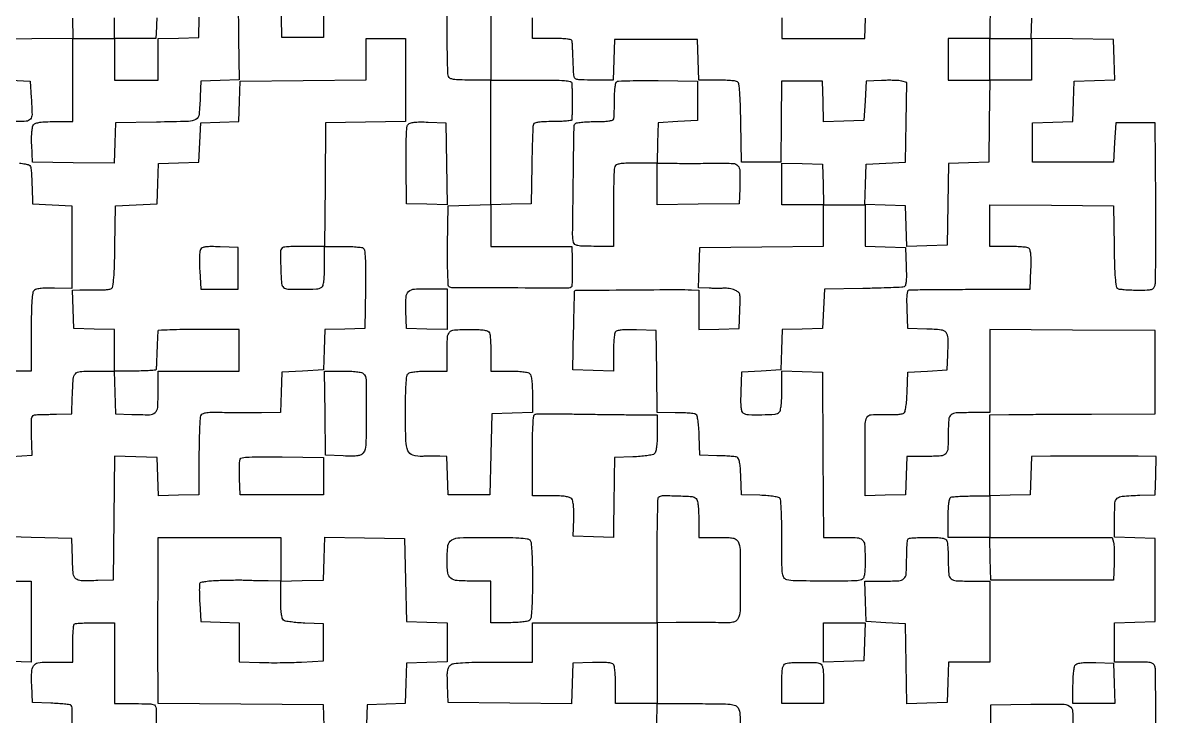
# Model space of a CAD drawing. Extents: x 156 to 936, y 100 to 969.
# Drawn here: x 418 to 936, y 355 to 672 of the extents above; entities that cross this region are included whole.
import ezdxf

# ---------------------------------------------------------------- set-up
doc = ezdxf.new("R2010")
doc.units = 0

msp = doc.modelspace()

# ---------------------------------------------------------------- linework, layer by layer
for points in [[(555.777529, 710.5), (555.5, 665.5), (546, 665.5), (536.5, 665.5), (536.228185, 684.181892)], [(440.787232, 674.272202), (441.074464, 665.044404), (422.287232, 664.772202), (403.5, 664.5)], [(765, 674.477935), (765, 665), (783.962474, 665), (802.924948, 665), (803.212474, 674.25)], [(412.5, 417), (422, 417), (422, 398.462474), (422, 379.924948), (412.75, 380.212474)]]:
    msp.add_lwpolyline(points)
for points in [[(632, 684), (632, 665), (632, 646), (622.606989, 646, -0.006203), (617.632466, 646.061721, -0.033028), (614.926179, 646.308255, -0.067576), (613.364137, 646.777496, -0.196891), (612.606989, 647.581787, -0.085344), (612.362026, 648.814701, -0.001141), (612.178303, 656.60615, -0.003219), (612.043914, 665.650853, -0.002105), (612, 676.081787)], [(516.5, 683.5), (516.771921, 664.789253), (517.043842, 646.078505), (508.271921, 645.789253), (499.5, 645.5), (499.245668, 638.5, -0.016845), (498.677883, 630.402584, -0.238617), (497.151766, 628.032937, -0.12594), (493.870249, 627.09075, -0.00363), (479.236474, 626.772016), (460.5, 626.5), (460.212184, 617.228074), (459.924368, 607.956148), (441.212184, 608.228074), (422.5, 608.5), (422.206229, 616.344796, -0.01153), (422.157498, 619.735348, -0.021342), (422.298867, 622.485252, -0.023545), (422.594776, 624.568167, -0.126804), (423.078674, 625.594796, -0.145524), (424.060853, 626.251072, -0.03848), (425.921657, 626.673265, -0.027148), (428.657348, 626.9254, -0.009406), (432.622445, 627), (441, 627), (441, 646), (441, 665), (450.5, 665), (460, 665), (460, 674.462474)], [(860.227935, 683.75), (859.955869, 665), (850.477935, 665), (841, 665), (841, 655.5), (841, 646), (850.522065, 646), (860.044131, 646), (859.772065, 627.25), (859.5, 608.5), (850.271928, 608.212764), (841.043857, 607.925529), (840.771928, 589.212764), (840.5, 570.5), (831.288016, 570.212977), (822.076031, 569.925954), (821.788016, 579.212977), (821.5, 588.5), (812.212977, 588.788016), (802.925954, 589.076031), (803.212977, 598.288016), (803.5, 607.5), (812.5, 608), (821.5, 608.5), (821.772463, 626.72531), (822.044926, 644.95062), (819.751546, 645.526222, 0.045082), (818.443277, 645.731718, 0.009021), (816.081741, 645.844348, 0.009469), (813.319193, 645.873847, 0.008708), (810.479083, 645.800912), (803.5, 645.5), (803, 636.5), (802.5, 627.5), (793.288016, 627.212977), (784.076031, 626.925954), (783.788016, 636.212977), (783.5, 645.5), (774.184878, 645.5), (764.869757, 645.5), (764.684878, 627), (764.5, 608.5), (755.5, 608.5), (746.5, 608.5), (746.226088, 626.455762, 0.003691), (746.034694, 634.909881, 0.01247), (745.731244, 640.426015, 0.01141), (745.339909, 644.222567, 0.223435), (744.726088, 645.190449, 0.112001), (743.864729, 645.497951, 0.008968), (741.447749, 645.745063, 0.011768), (738.522456, 645.922011, 0.008754), (735.287526, 645.984687), (727.075052, 646), (726.787526, 655.25), (726.5, 664.5), (707.5, 664.5), (688.5, 664.5), (688.212474, 655.25), (687.924948, 646), (678.962474, 646, -0.004199), (673.295619, 646.047588, -0.05663), (671.242581, 646.315858, -0.190095), (670.296704, 646.989387, -0.132521), (669.888995, 648.25, -0.001332), (669.831102, 649.49057, -0.0003), (669.739494, 651.601562, -0.000311), (669.636748, 654.03789, -0.000301), (669.535935, 656.5, 0.001475), (669.432498, 658.889033, 0.001846), (669.32182, 661.104687, 0.001484), (669.216562, 662.963373, 0.01437), (669.14694, 663.75, 0.298995), (668.649055, 664.343415, 0.038977), (666.954561, 664.711196, 0.026479), (664.241706, 664.936529, 0.007481), (660, 665), (651, 665), (651, 674.5)], [(479.370898, 674.404521, 0.001572), (479.199748, 670.25), (479, 665), (469.5, 665), (460, 665), (460, 655.5), (460, 646), (470, 646), (480, 646), (480, 655.462474), (480, 664.924948), (489.25, 665.212474), (498.5, 665.5), (498.788034, 674.788378)], [(935.843216, 341.744487, 0.001486), (935.811656, 360.004687, 0.000367), (935.724867, 375.978117, 0.058002), (935.507543, 377.75, 0.122598), (934.851723, 379.003904, 0.154459), (933.732885, 379.672178, 0.053321), (931.54844, 379.94753, 0.004712), (925.980948, 380), (917, 380), (917, 388.962474), (917, 397.924948), (926.25, 398.212474), (935.5, 398.5), (935.5, 417.5), (935.5, 436.5), (926.25, 436.787526), (917, 437.075052), (917, 446.018474, -0.014194), (917.190094, 452.713321, -0.199365), (918.215838, 454.834916, -0.165063), (920.527107, 455.811311, -0.009054), (928.5, 456.245668), (935.5, 456.5), (935.788933, 465.25), (936.077866, 474), (927.788933, 474.065134, 0.000906), (916.804713, 474.131539, 0.000875), (905.692532, 474.159122, 0.000916), (895.575475, 474.147996, 0.001976), (887.788933, 474.094396), (879.077866, 474), (878.788933, 465.25), (878.5, 456.5), (869.25, 456.212474), (860, 455.924948), (860, 474.462474), (860, 493), (868.75, 493.118471, -0.001476), (873.818862, 493.172134, -0.000253), (883.448437, 493.240778, -0.000276), (894.755624, 493.309425, -0.000246), (906.5, 493.368471), (935.5, 493.5), (935.5, 512.5), (935.5, 531.5), (897.75, 531.762025), (860, 532.02405), (860, 513.012025), (860, 494), (852.081787, 494, 0.01072), (844.679234, 493.841272, 0.161531), (842.30349, 492.938415, 0.20568), (841.224011, 490.873122, 0.018983), (841, 484.974799, -0.011616), (840.828179, 477.579887, -0.175745), (839.856847, 475.246107, -0.194734), (837.654189, 474.198876, -0.014789), (830.931944, 474), (822.077866, 474), (821.788933, 465.25), (821.5, 456.5), (812.25, 456.212474), (803, 455.924948), (803, 474.462474, -0.002646), (803.077005, 489.016033, -0.126371), (803.830455, 491.825787, -0.261699), (805.846096, 493.04908, -0.014432), (813.5, 493.085036, 0.012914), (815.885893, 493.089005, 0.016231), (818.092321, 493.221437, 0.014431), (819.912184, 493.443218, 0.111024), (820.707902, 493.753012, 0.189003), (821.243356, 494.527705, 0.019751), (821.672023, 496.736543, 0.02002), (822.008228, 499.721666, 0.00989), (822.207902, 503.532999), (822.5, 512.5), (831.5, 513), (840.5, 513.5), (840.800912, 520.479083, 0.012477), (840.937542, 528.011209, 0.170867), (840.02491, 530.54849, 0.198326), (837.777845, 531.762911, 0.017722), (831.240685, 532.211203), (822.5, 532.5), (822.211067, 541.25, -0.006923), (822.128657, 545.549978, -0.02942), (822.266156, 548.117277, -0.052054), (822.598621, 549.629968, -0.298845), (823.211067, 550.114827, -0.019845), (824.205142, 550.163743, -0.000162), (832.052626, 550.23563, -0.000583), (841.058082, 550.304719, -0.000375), (851.5, 550.364827), (878.5, 550.5), (878.791346, 559.41543, 0.007874), (878.863419, 563.674656, 0.025891), (878.721257, 566.481964, 0.03736), (878.391596, 568.324421, 0.190691), (877.791346, 569.150117, 0.110447), (876.89348, 569.473134, 0.009524), (874.455895, 569.733216, 0.01219), (871.503986, 569.919039, 0.009158), (868.25, 569.984687), (860, 570), (860, 579.515573), (860, 589.031147), (888.25, 588.765573), (916.5, 588.5), (916.773353, 570.044584, 0.003561), (916.964479, 561.331725, 0.012194), (917.267063, 555.675066, 0.01105), (917.657029, 551.785498, 0.224357), (918.273353, 550.809897, 0.110109), (919.123773, 550.502715, 0.009705), (921.410638, 550.255038, 0.012332), (924.180501, 550.078052, 0.009292), (927.230948, 550.015313, 0.00603), (931.935001, 550.062724, 0.060451), (933.877035, 550.342129, 0.158592), (934.896556, 551.007481, 0.11024), (935.50973, 552.25, 0.05721), (935.724487, 553.965497, 0.000802), (935.814745, 564.414062, 0.002229), (935.845976, 576.540395, 0.001465), (935.778782, 590.5), (935.5, 626.5), (926.5, 626.5), (917.5, 626.5), (917, 617.5), (916.5, 608.5), (898, 608.5), (879.5, 608.5), (879.5, 617.5), (879.5, 626.5), (888.712964, 626.787036), (897.925929, 627.074071), (898.212964, 636.287036), (898.5, 645.5), (907.787023, 645.788016), (917.074046, 646.076031), (916.787023, 655.288016), (916.5, 664.5), (897.712768, 664.772202), (878.925536, 665.044404), (879.212768, 674.272202)], [(412.942162, 474), (422.384324, 474.5), (422.162595, 483.75, -0.003705), (422.063811, 489.715879, -0.056729), (422.277789, 491.762177, -0.204736), (422.937242, 492.683136, -0.130473), (424.220433, 493.060483, 0.000086), (425.518234, 493.09514, 0.000016), (427.886627, 493.15887, 0.000017), (430.652882, 493.233491, 0.000016), (433.5, 493.310483), (440.5, 493.5), (440.75303, 501, -0.008402), (441.176069, 509.365335, -0.161469), (442.147153, 511.744619, -0.203902), (444.278201, 512.802642, -0.014636), (451.019052, 513), (460, 513), (460, 522.462474), (460, 531.924948), (450.75, 532.212474), (441.5, 532.5), (441.211067, 541.25), (440.922134, 550), (444.211067, 550.124079, -0.007295), (445.82035, 550.161291, -0.003), (448.002626, 550.166813, -0.002967), (450.34488, 550.144786, -0.003805), (452.5, 550.09532, 0.015747), (454.50422, 550.097193, 0.018713), (456.391578, 550.229236, 0.017791), (457.95795, 550.454524, 0.103547), (458.726647, 550.765826, 0.217848), (459.341546, 551.76727, 0.011005), (459.73235, 555.675737, 0.012127), (460.035478, 561.347289, 0.003583), (460.226647, 570.044584), (460.5, 588.5), (470, 589), (479.5, 589.5), (479.787036, 598.712964), (480.074071, 607.925929), (489.287036, 608.212964), (498.5, 608.5), (499, 617.5), (499.5, 626.5), (508.212982, 626.788393), (516.925964, 627.076786), (517.212982, 636.288393), (517.5, 645.5), (546.25, 645.765335), (575, 646.030671), (575, 655.515335), (575, 665), (584, 665), (593, 665), (593, 646.022559), (593, 627.045117), (574.75, 626.772559), (556.5, 626.5), (556.234427, 598.25), (555.968853, 570), (564.234427, 569.984687, -0.008654), (567.489226, 569.92232, -0.011661), (570.430184, 569.746279, -0.008829), (572.860545, 569.500549, -0.112372), (573.71939, 569.194588, -0.228634), (574.32745, 568.214337, -0.013089), (574.617147, 564.578147, -0.012963), (574.76602, 559.146711, -0.003424), (574.71939, 550.459901), (574.5, 532.5), (565.287036, 532.212964), (556.074071, 531.925929), (555.787036, 522.712964), (555.5, 513.5), (546, 513), (536.5, 512.5), (536.212474, 503.25), (535.924948, 494), (527.212474, 493.906082, -0.002453), (523.209469, 493.882569, -0.001374), (518.34205, 493.89123, -0.001371), (513.423578, 493.926982, -0.002233), (509.249823, 493.987407, 0.005853), (504.192557, 494.024009, 0.035876), (501.59313, 493.825578, 0.080498), (500.128629, 493.358783, 0.185893), (499.367358, 492.514936, 0.079251), (499.111, 491.301687, 0.002567), (498.886279, 486.303553, 0.004877), (498.708475, 480.387137, 0.003363), (498.617535, 473.683611), (498.5, 456.5), (489.289473, 456.212997), (480.078945, 455.925993), (479.789473, 464.712997), (479.5, 473.5), (469.765635, 473.786023), (460.031269, 474.072047), (459.765635, 445.786125), (459.5, 417.500204), (452.5, 417.255903, -0.011566), (444.82182, 417.165649, -0.175647), (442.369198, 418.086371, -0.195734), (441.210321, 420.326875, -0.014919), (440.787398, 427.259666), (440.5, 436.5), (422, 437), (403.5, 437.5)], [(412.5, 646), (421.5, 645.5), (422, 637.871466, -0.009061), (422.359538, 630.280546, -0.182915), (421.618382, 628.13511, -0.209712), (419.677753, 627.166579, -0.01237), (412.945728, 627, 0.017104)], [(416.621037, 607.999715, -0.030215), (419.294439, 607.664179, -0.050007), (420.944595, 607.180369, -0.207728), (421.655084, 606.456453, -0.066136), (421.882689, 605.502987, -0.006506), (422.093501, 603.146869, -0.008131), (422.263243, 600.319481, -0.006359), (422.358499, 597.246066), (422.5, 589.5), (431.5, 589), (440.5, 588.5), (440.5, 569.589004), (440.5, 550.678008), (432.683479, 550.906242, 0.011748), (429.308509, 550.925464, 0.021445), (426.559712, 550.75845, 0.023687), (424.472645, 550.441027, 0.12424), (423.433479, 549.944793, 0.179163), (422.682121, 548.643128, 0.02348), (422.286682, 545.417694, 0.015639), (422.058214, 540.200532, 0.003122), (422, 530.877555), (422, 513), (413, 513, 0.0026)], [(555.786212, 350.75), (555.5, 360.5), (517.75, 360.762025), (480, 361.02405), (479.944444, 369.512025, -0.000626), (479.923103, 373.544226, -0.000297), (479.905208, 378.737907, -0.000295), (479.892928, 384.168725, -0.000418), (479.888889, 389, -0.000343), (479.892655, 394.490132, -0.000128), (479.905208, 402.203125, -0.000127), (479.923172, 410.610939, -0.000153), (479.944444, 418.5), (480, 437), (508, 437), (536, 437), (536, 426.963788), (536, 416.927576), (545.75, 417.213788), (555.5, 417.5), (555.786482, 427.272418), (556.072965, 437.044835), (574.286482, 436.772418), (592.5, 436.5), (593, 417.5), (593.5, 398.5), (602.75, 398.212474), (612, 397.924948), (612, 389), (612, 380.075052), (602.75, 379.787526), (593.5, 379.5), (593.212982, 370.288393), (592.925964, 361.076786), (584.212982, 360.788393), (575.5, 360.5), (575.207902, 351.532999, -0.009786)], [(440.944984, 338.170543, 0.000315), (440.66333, 359.116618, 0.195257), (440.20973, 360.19027, 0.163565), (439.610981, 360.487769, 0.006786), (437.205333, 360.785917, 0.01115), (434.301404, 361.04048, 0.007624), (430.994391, 361.205609), (422.5, 361.5), (422.206229, 369.344796, -0.01852), (422.2038, 375.509909, -0.13253), (423.076989, 378.331024, -0.207586), (425.051625, 379.67542, -0.055549), (428.926213, 379.975926, 0.003844), (430.950765, 379.923495, 0.002605), (433.258012, 379.893516, 0.002624), (435.487288, 379.887865, 0.005244), (437.25, 379.911139), (441, 380), (441, 388.333333, -0.007459), (441.048357, 391.574835, -0.011027), (441.195833, 394.414583, -0.006456), (441.401196, 396.773194, -0.173108), (441.666667, 397.333333, -0.174709), (442.23216, 397.599192, -0.005871), (444.732292, 397.804167, -0.010477), (447.733476, 397.951666, -0.007039), (451.166667, 398), (460, 398), (460, 379.5), (460, 361), (469.5, 361, -0.003801), (475.552127, 360.953993, -0.053961), (477.696437, 360.68886, -0.190411), (478.66868, 360.01345, -0.139582), (479.073332, 358.75, -0.005645), (479.108207, 357.112281, -0.000138), (479.181565, 349.57034, -0.0003)], [(707.786212, 351.25), (708.072424, 361), (726.001028, 361, -0.002155), (736.960232, 360.952766, -0.023261), (741.384548, 360.708594, -0.064996), (743.720129, 360.158147, -0.181488), (744.964816, 359.065741, -0.107088), (745.817478, 356.078409, -0.018612), (745.979465, 350.178425, -0.015314)], [(860.5, 332), (860.5, 360.5), (878.731386, 360.748256, -0.004369), (893.0467, 360.818093, -0.138067), (896.398432, 359.860606, -0.252131), (897.839052, 357.368689, -0.017518), (897.798618, 348.988223)]]:
    msp.add_lwpolyline(points, format="xyb")
for points in [[(879, 655.5), (879, 646), (869.5, 646), (860, 646), (860, 655.5), (860, 665), (869.5, 665), (879, 665)], [(802.788933, 389.25), (802.5, 380.5), (793.25, 380.212474), (784, 379.924948), (784, 388.962474), (784, 398), (793.538933, 398), (803.077866, 398)]]:
    msp.add_lwpolyline(points, close=True)
for points in [[(669.052632, 644.5, -0.006524), (669.073282, 643.562587, -0.000696), (669.089803, 641.384375, -0.000858), (669.101413, 638.79023, -0.00069), (669.105263, 636, -0.000696), (669.101429, 633.245809, -0.000949), (669.089803, 630.7625, -0.000621), (669.07349, 628.676537, -0.010881), (669.052632, 628, -0.34882), (668.685293, 627.584395, -0.014938), (666.618777, 627.280846, -0.019076), (663.887129, 627.067826, -0.009919), (660.468615, 627, 0.00854), (656.490827, 626.932053, 0.026787), (653.829037, 626.697957, 0.037284), (652.093105, 626.317387, 0.232572), (651.444716, 625.716527, 0.080575), (651.240839, 624.738951, 0.001624), (651.03046, 619.679282, 0.003801), (650.848429, 613.752865, 0.00254), (650.7261, 606.966527), (650.5, 589.5), (641.25, 589.212474), (632, 588.924948), (632, 579.462474), (632, 570), (650.5, 570), (669, 570), (669.113289, 564.25, -0.002653), (669.198343, 558.340954, -0.009868), (669.158708, 554.619006, -0.008985), (669.035846, 552.080045, -0.181731), (668.722409, 551.389076, -0.199393), (667.572017, 550.913814, -0.000228), (640.98035, 550.975125, -0.000308), (614.603407, 551.064205, -0.138267), (612.930197, 551.543141, -0.247077), (612.549539, 552.18871, -0.003047), (612.339707, 557.15498, -0.007921), (612.218835, 563.11112, -0.004522), (612.251896, 570.307845), (612.5, 588.5), (622.25, 588.786212), (632, 589.072424), (632, 617.536212), (632, 646), (650.5, 646, -0.002413), (660.767966, 645.950446, -0.017758), (665.667403, 645.729018, -0.034273), (668.367596, 645.323148, -0.341969)], [(726.5, 636.5), (726.5, 627.5), (717.5, 627), (708.5, 626.5), (708.212474, 617.25), (707.924948, 608), (717.212474, 607.936029, 0.001575), (721.435535, 607.920244, 0.00093), (726.47911, 607.926657, 0.00093), (731.515926, 607.951792, 0.001594), (735.716409, 607.993956, -0.014765), (742.656873, 607.880806, -0.205117), (744.863788, 606.813518, -0.177692), (745.781131, 604.405727, -0.0106), (745.710761, 596.5), (745.5, 589.5), (726.75, 589.227935), (708, 588.955869), (708, 598.477935), (708, 608), (698.606989, 608, 0.006203), (693.632466, 607.938279, 0.033028), (690.926179, 607.691745, 0.067576), (689.364137, 607.222504, 0.196891), (688.606989, 606.418213, 0.081401), (688.364228, 605.244542, 0.002396), (688.178303, 600.184475, 0.00474), (688.044049, 594.207024, 0.003244), (688, 587.418213), (688, 570), (679.116631, 570, -0.005841), (674.151579, 570.058003, -0.040616), (671.737245, 570.311347, -0.100732), (670.443957, 570.837714, -0.187814), (669.803375, 571.75, -0.062829), (669.378074, 575.419449, -0.000758), (669.65737, 599.452117, -0.000379), (670.002198, 624.265475, -0.135551), (670.516499, 626.026695, -0.219315), (671.097673, 626.411987, -0.011285), (673.389444, 626.714092, -0.016223), (676.214994, 626.929403, -0.010903), (679.452028, 627, 0.00876), (683.293971, 627.067319, 0.026958), (685.882991, 627.298206, 0.036897), (687.569351, 627.669308, 0.255939), (688.143011, 628.25, 0.055138), (688.283784, 629.079927, 0.004271), (688.395135, 631.335938, 0.005799), (688.473948, 634.036289, 0.004395), (688.5, 637, -0.012419), (688.572729, 639.927585, -0.017749), (688.79375, 642.516369, -0.013776), (689.106078, 644.608191, -0.190588), (689.5, 645.247214, -0.152654), (690.337198, 645.542182, -0.002367), (695.49375, 645.702315, -0.006064), (701.528977, 645.787917, -0.003947), (708.5, 645.747214), (726.5, 645.5)], [(611.772204, 607.71218), (612.044409, 588.924361), (602.772204, 589.21218), (593.5, 589.5), (593.285999, 606.940913, -0.004189), (593.255592, 614.754885, -0.010898), (593.403397, 620.377546, -0.00926), (593.67678, 624.476615, -0.153082), (594.189944, 625.728868, -0.150561), (595.137574, 626.348636, -0.041493), (596.9041, 626.701912, -0.028262), (599.52816, 626.8541, -0.009244), (603.403945, 626.787955), (611.5, 626.5)], [(783.787526, 598.25), (784.075052, 589), (793.537526, 589), (803, 589), (803, 579.537526), (803, 570.075052), (812.25, 569.787526), (821.5, 569.5), (821.789171, 560.733647, -0.00752), (821.865145, 556.497789, -0.027652), (821.724833, 553.822361, -0.042855), (821.395512, 552.140349, -0.237499), (820.789171, 551.483402, -0.07859), (819.808617, 551.282365, -0.001584), (814.738069, 551.068288, -0.003709), (808.799571, 550.880524, -0.002479), (802, 550.749755), (784.5, 550.5), (784, 541.5), (783.5, 532.5), (774.287036, 532.212964), (765.074071, 531.925929), (764.787036, 522.712964), (764.5, 513.5), (755.5, 513), (746.5, 512.5), (746.208654, 503.58457, 0.007874), (746.136581, 499.325344, 0.025891), (746.278743, 496.518036, 0.03736), (746.608404, 494.675579, 0.190691), (747.208654, 493.849883, 0.132959), (749.695491, 493.077946, 0.014429), (755.756126, 493.030935, 0.012557), (761.857757, 493.313098, 0.18044), (763.8, 494.2, 0.147163), (764.31737, 495.162609, 0.020491), (764.682108, 497.423259, 0.019645), (764.923314, 500.443228, 0.010104), (765, 504.237526), (765, 513.075052), (774.25, 512.787526), (783.5, 512.5), (783.762025, 474.75), (784.02405, 437), (791.930238, 437, -0.011363), (799.395765, 436.830316, -0.17403), (801.743636, 435.865048, -0.196397), (802.798403, 433.671836, -0.015105), (803, 427, -0.006853), (802.936736, 422.384548, -0.03487), (802.68772, 419.828701, -0.070374), (802.215888, 418.342194, -0.191418), (801.418213, 417.606989, -0.090024), (798.59788, 417.073806, -0.001991), (784.670627, 417.027849, -0.00264), (771.043416, 417.109092, -0.062731), (767.25, 417.630286, -0.188536), (765.949216, 418.587769, -0.110441), (765.288755, 420.433841, -0.028938), (765.035272, 424.28491, -0.00175), (764.984687, 435.866631, 0.00405), (764.923303, 442.711466, 0.006102), (764.748704, 448.67447, 0.0027), (764.511012, 453.741412, 0.129186), (764.202843, 454.706033, 0.192561), (763.466763, 455.236162, 0.02067), (761.36687, 455.666992, 0.020911), (758.539342, 456.005667, 0.010674), (754.968156, 456.206033), (746.5, 456.5), (746.208795, 464.797197, 0.008978), (746.000079, 468.728665, 0.029432), (745.66335, 471.307436, 0.044142), (745.194665, 472.956468, 0.212946), (744.522087, 473.629898, 0.066643), (743.602391, 473.84846, 0.006014), (741.241358, 474.057242, 0.007727), (738.407497, 474.229517, 0.005963), (735.313292, 474.332702), (727.5, 474.5), (727.207902, 483.467001, 0.009786), (727.008289, 487.292364, 0.020298), (726.673305, 490.262875, 0.020215), (726.24575, 492.447011, 0.195149), (725.707902, 493.201688, 0.112538), (724.856245, 493.504888, 0.008774), (722.437865, 493.748365, 0.011619), (719.511619, 493.922841, 0.008614), (716.272065, 493.984687), (708.044131, 494), (707.772065, 512.75), (707.5, 531.5), (698.58457, 531.791346, 0.007874), (694.325344, 531.863419, 0.025891), (691.518036, 531.721257, 0.03736), (689.675579, 531.391596, 0.190691), (688.849883, 530.791346, 0.110589), (688.52683, 529.892587, 0.009469), (688.266784, 527.444872, 0.012148), (688.080958, 524.480841, 0.009118), (688.015313, 521.212474), (688, 512.924948), (678.75, 513.212474), (669.5, 513.5), (669.832694, 531.49936, -0.001117), (669.976005, 538.416163, -0.001829), (670.131961, 544.275711, -0.000194), (670.292324, 549.504996, -0.190856), (670.384288, 549.717622, -0.196823), (670.833042, 549.905619, -0.00004), (695.312282, 550.100547, -0.000509), (717.501159, 550.252837, -0.01209), (723.75, 550.138254), (727, 550), (727, 540.962474), (727, 531.924948), (736.25, 532.212474), (745.5, 532.5), (745.790593, 540.759317, 0.004973), (745.925785, 546.117938, 0.066409), (745.695612, 548.070443, 0.168377), (744.972151, 549.166073, 0.072692), (743.424011, 550.028891, 0.027364), (742.250532, 550.402987, 0.020327), (740.92069, 550.690949, 0.020674), (739.64007, 550.86001, 0.042978), (738.633418, 550.864049, -0.015487), (737.501326, 550.806354, -0.00428), (735.720356, 550.786071, -0.004318), (733.701871, 550.797796, -0.004507), (731.712474, 550.844475), (726.924948, 551), (727.212474, 560.25), (727.5, 569.5), (755.75, 569.765573), (784, 570.031147), (784, 579.515573), (784, 589), (774.5, 589), (765, 589), (765, 598.537526), (765, 608.075052), (774.25, 607.787526), (783.5, 607.5)], [(499.321675, 568.618004, 0.109625), (499.023738, 567.634223, 0.010711), (498.888242, 565.139919, 0.013155), (498.868523, 562.125086, 0.010049), (499, 558.82872), (499.5, 550.5), (508, 550.5), (516.5, 550.5), (516.5, 560), (516.5, 569.5), (508.321675, 569.789284, 0.007936), (504.169511, 569.870202, 0.033269), (501.678862, 569.713332, 0.059418), (500.137432, 569.322839, 0.174629)], [(536.666667, 569.333333, 0.198282), (535.886674, 567.45671, 0.008654), (535.994436, 560.215162, 0.008458), (536.350519, 552.96904, 0.206947), (537.25, 551.216336, 0.165751), (539.231805, 550.470381, 0.009546), (545.82071, 550.388729, 0.010933), (552.344533, 550.575125, 0.128199), (554.75, 551.333575, 0.19487), (555.321323, 552.124717, 0.028181), (555.693114, 554.120531, 0.023189), (555.928937, 557.009109, 0.008773), (556, 561.059017), (556, 570), (546.666667, 570, 0.006664), (543.041783, 569.951687, 0.009979), (539.879167, 569.804167, 0.00536), (537.23702, 569.599551, 0.176136)], [(612, 541.214684), (612, 531.924948), (602.75, 532.212474), (593.5, 532.5), (593.203802, 540.479635, -0.022969), (593.259546, 546.794264, -0.192967), (594.439792, 549.327474, -0.175525), (597.10733, 550.474309, -0.018393), (604.016518, 550.624531), (612, 550.504419)], [(479.86827, 531.25, 0.030361), (479.80651, 530.706558, 0.000866), (479.687896, 528.370312, 0.001755), (479.562698, 525.619698, 0.001206), (479.439213, 522.5, -0.0005), (479.32014, 519.380295, -0.000728), (479.208386, 516.629688, -0.000356), (479.108307, 514.291453, -0.012706), (479.070943, 513.75, -0.358109), (478.772158, 513.44922, -0.005764), (476.219577, 513.220312, -0.012106), (473.125095, 513.053985, -0.007372), (469.463788, 513), (459.927576, 513), (460.213788, 503.25), (460.5, 493.5), (467.988223, 493.201382, 0.011385), (476.072129, 493.063232, 0.177838), (478.621749, 494.016163, 0.202591), (479.779017, 496.344052, 0.015396), (480, 503.519052), (480, 513), (498.5, 513), (517, 513), (517, 522.5), (517, 532), (498.5, 532, 0.003798), (491.397275, 531.946047, 0.00626), (485.395679, 531.779688, 0.001593), (480.214306, 531.554581, 0.351018)], [(631.393011, 530.418213, -0.06844), (631.631074, 529.400281, -0.007317), (631.821697, 526.9751, -0.008902), (631.955615, 524.066073, -0.00705), (632, 520.918213), (632, 513), (640.3, 513, -0.011084), (643.828493, 512.92177, -0.020332), (646.693122, 512.677711, -0.021091), (648.860329, 512.310542, -0.144849), (649.8, 511.8, -0.144682), (650.310039, 510.861987, -0.021131), (650.677383, 508.701269, -0.02038), (650.921656, 505.847487, -0.011159), (651, 502.337526), (651, 494.075052), (641.75, 493.787526), (632.5, 493.5), (632, 475), (631.5, 456.5), (622, 456.5), (612.5, 456.5), (612.211067, 465.25), (611.922134, 474), (608.711067, 474.088861, 0.006315), (607.156777, 474.112234, 0.002737), (605.088544, 474.105892, 0.002707), (602.888833, 474.075196, 0.003593), (600.888231, 474.022058, -0.075358), (596.323983, 474.557099, -0.235569), (594.085242, 476.559889, -0.088441), (593.16276, 481.067907, -0.006356), (593, 493.871429, -0.004184), (593.064784, 501.612824, -0.012525), (593.285867, 506.900748, -0.012115), (593.624554, 510.609784, -0.169112), (594.2, 511.8, -0.144849), (595.139671, 512.310542, -0.021091), (597.306878, 512.677711, -0.020332), (600.171507, 512.92177, -0.011084), (603.7, 513), (612, 513), (612, 520.918213, -0.011337), (612.169516, 528.393226, -0.173918), (613.134562, 530.742703, -0.196524), (615.3277, 531.798229, -0.015117), (622, 532, -0.006853), (626.615452, 531.936736, -0.03487), (629.171299, 531.68772, -0.070374), (630.657806, 531.215888, -0.191418)], [(573.8, 511.8, -0.195077), (574.972189, 509.028148, -0.004178), (575.068743, 493.965673, -0.004903), (574.893831, 479.083394, -0.153645), (573.729635, 475.644932, -0.118939), (572.694669, 474.768477, -0.077992), (571.199929, 474.2893, -0.040111), (568.806547, 474.110962, -0.007825), (564.479635, 474.203802), (556.5, 474.5), (556.228407, 493.75), (555.956814, 513), (564.278407, 513, -0.011041), (567.817564, 512.921836, -0.020304), (570.688436, 512.677898, -0.021068), (572.859379, 512.31083, -0.144945)], [(699.25, 493.03165), (708, 493), (708, 484.622445, -0.009913), (707.92478, 480.828796, -0.024242), (707.679019, 478.047251, -0.030268), (707.287489, 476.086773, -0.156365), (706.700164, 475.166121, -0.126595), (705.772011, 474.728174, -0.012295), (703.299919, 474.317974, -0.014976), (700.281363, 473.984907, -0.011302), (696.950164, 473.793676), (688.5, 473.5), (688.356392, 464, 0.000223), (688.29367, 459.724695, 0.000139), (688.223716, 454.709289, 0.000139), (688.157453, 449.761517, 0.000252), (688.106392, 445.712474), (688, 436.924948), (678.836802, 437.212474), (669.673605, 437.5), (669.90404, 445.316521, 0.011738), (669.924286, 448.692926, 0.021467), (669.758071, 451.441208, 0.023736), (669.441118, 453.527111, 0.12425), (668.944793, 454.566521, 0.142625), (667.947461, 455.241147, 0.040689), (666.109024, 455.671721, 0.027904), (663.385341, 455.92557, 0.009285), (659.377555, 456), (651, 456), (651, 474.416667, -0.003403), (651.059353, 483.138517, -0.012275), (651.271377, 488.69222, -0.010428), (651.589519, 492.490578, -0.294232), (652.181089, 493.22703, -0.077966), (653.088896, 493.379249, -0.001173), (658.46985, 493.423206, -0.003141), (664.729247, 493.420331, -0.002067), (671.931089, 493.342013, 0.000472), (679.682041, 493.232991, 0.00044), (687.615695, 493.135875, 0.000438), (694.664686, 493.06197, 0.001498)], [(555.5, 465), (555.5, 456.5), (536.5, 456.5), (517.5, 456.5), (517.203033, 463.906415, -0.007193), (517.127592, 466.8426, -0.009297), (517.14725, 469.53838, -0.007382), (517.238571, 471.783736, -0.077906), (517.430148, 472.678565, -0.272381), (518.337704, 473.401322, -0.021017), (521.562482, 473.720448, -0.015049), (526.870736, 473.861232, -0.002729), (536.727115, 473.772149), (555.5, 473.5)], [(725.8, 454.8, -0.144849), (726.310542, 453.860329, -0.021091), (726.677711, 451.693122, -0.020332), (726.92177, 448.828493, -0.011084), (727, 445.3), (727, 437), (735.464816, 437, -0.006724), (740.241493, 436.935765, -0.043519), (742.632503, 436.6623, -0.095437), (744.034129, 436.084258, -0.125133), (744.964816, 435.065741, -0.11938), (745.889757, 431.499408, -0.004396), (745.992784, 417.457494, -0.004415), (745.848419, 403.420963, -0.118622), (744.913595, 399.83855, -0.119197), (743.937715, 398.745162, -0.107882), (742.53425, 398.168398, -0.044338), (740.08052, 397.955952, -0.005379), (734.663595, 398.026436, 0.002865), (730.520626, 398.101177, 0.001741), (725.621493, 398.144414, 0.001745), (720.761632, 398.153423, 0.003081), (716.75, 398.122144), (708, 398), (708, 379.5), (708, 361), (698.5, 361), (689, 361), (688.984687, 369.25, 0.009158), (688.919039, 372.503986, 0.01219), (688.733216, 375.455895, 0.009524), (688.473134, 377.89348, 0.110447), (688.150117, 378.791346, 0.190691), (687.324421, 379.391596, 0.03736), (685.481964, 379.721257, 0.025891), (682.674656, 379.863419, 0.007874), (678.41543, 379.791346), (669.5, 379.5), (669.212269, 370.234491), (668.924538, 360.968982), (640.712269, 361.234491), (612.5, 361.5), (612.203802, 369.479635, -0.007825), (612.110962, 373.806547, -0.040111), (612.2893, 376.199929, -0.077992), (612.768477, 377.694669, -0.118939), (613.644932, 378.729635, -0.128263), (615.206539, 379.346562, -0.014052), (619.079193, 379.707778, -0.012364), (624.721521, 379.93458, -0.003862), (633.19113, 380), (651, 380), (651, 389), (651, 398), (679.5, 398), (708, 398), (708, 426.333333, -0.002202), (708.048047, 437.243388, -0.003544), (708.195833, 446.539583, -0.000713), (708.395099, 454.700943, -0.192206), (708.666667, 455.333333, -0.197627), (710.45253, 456.078242, -0.009016), (717.204595, 455.989878, -0.00945), (723.92503, 455.653458, -0.181061)], [(860, 446.5), (860, 437), (887.980948, 437), (915.961896, 437), (916.529566, 434.738223, -0.046297), (916.732976, 433.422419, -0.008315), (916.842764, 430.941177, -0.008911), (916.871285, 428.020953, -0.007951), (916.798618, 424.988223), (916.5, 417.5), (888.5, 417.5), (860.5, 417.5), (860.213788, 427.25), (859.927576, 437), (850.463788, 437), (841, 437), (841, 445.916667, -0.008266), (841.067874, 450.021966, -0.024717), (841.299188, 452.819848, -0.032039), (841.668333, 454.679382, -0.236055), (842.25, 455.337719, -0.075375), (843.103532, 455.540327, -0.005317), (845.55625, 455.717133, -0.007419), (848.498917, 455.854035, -0.005521), (851.75, 455.921053), (860, 456)], [(649.8, 435.8, -0.169764), (650.377171, 434.602345, -0.01182), (650.714912, 430.822588, -0.012304), (650.935516, 425.428325, -0.004067), (651, 417.5, -0.004067), (650.935516, 409.571675, -0.012304), (650.714912, 404.177412, -0.01182), (650.377171, 400.397655, -0.169764), (649.8, 399.2, -0.144849), (648.860329, 398.689458, -0.021091), (646.693122, 398.322289, -0.020332), (643.828493, 398.07823, -0.011084), (640.3, 398), (632, 398), (632, 407.5), (632, 417), (623.934259, 417, -0.015756), (616.632607, 417.230149, -0.148193), (613.725039, 418.315494, -0.199875), (612.352989, 420.685724, -0.032558), (612, 426.100925, -0.028268), (612.402847, 433.220606, -0.240603), (614.116789, 435.806785, -0.123233), (617.902536, 436.846634, -0.005709), (631.335184, 437, -0.004016), (639.346475, 436.935645, -0.012208), (644.787916, 436.715247, -0.011692), (648.599109, 436.377921, -0.170045)], [(840.393011, 435.418213, -0.068141), (840.630995, 434.403342, -0.007433), (840.821697, 432.006528, -0.00899), (840.955608, 429.132076, -0.007144), (841, 426.025201, 0.018983), (841.224011, 420.126878, 0.20568), (842.30349, 418.061585, 0.161531), (844.679234, 417.158728, 0.01072), (852.081787, 417), (860, 417), (860, 398.5), (860, 380), (850.537526, 380), (841.075052, 380), (840.787526, 370.75), (840.5, 361.5), (831.272703, 361.212775), (822.045405, 360.925549), (821.772703, 379.212775), (821.5, 397.5), (812.5, 398), (803.5, 398.5), (803.212474, 407.75), (802.924948, 417), (810.880687, 417, 0.011218), (818.381413, 417.168313, 0.172841), (820.737209, 418.128896, 0.197486), (821.796467, 420.314088, 0.015355), (822, 426.940322, -0.007125), (822.048338, 430.332495, -0.01059), (822.195833, 433.299136, -0.00599), (822.400889, 435.768942, -0.174382), (822.666667, 436.333333, -0.17274), (823.225589, 436.598717, -0.006592), (825.553989, 436.804167, -0.011152), (828.359193, 436.951638, -0.007555), (831.559678, 437, -0.007572), (835.844582, 436.935105, -0.036743), (838.261382, 436.683483, -0.072956), (839.678861, 436.209264, -0.186076)], [(507.530579, 417.203986, 0.009736), (504.438305, 417.028782, 0.014546), (501.746317, 416.744643, 0.009449), (499.549393, 416.405533, 0.21361), (499.030579, 416.055945, 0.133602), (498.837737, 415.412846, 0.005595), (498.802732, 413.000813, 0.009322), (498.846971, 410.113786, 0.006457), (499, 406.851959), (499.5, 398.5), (508.25, 398.211067), (517, 397.922134), (517, 389.029687), (517, 380.13724), (526.25, 379.81862, 0.007061), (530.512229, 379.732045, 0.003902), (535.720312, 379.74047, 0.00389), (540.99959, 379.831291, 0.006244), (545.5, 380), (555.5, 380.5), (555.5, 389), (555.5, 397.5), (547.049836, 397.793676, -0.011302), (543.718637, 397.984907, -0.014976), (540.700081, 398.317974, -0.012295), (538.227989, 398.728174, -0.126595), (537.299836, 399.166121, -0.156365), (536.712511, 400.086773, -0.030268), (536.320981, 402.047251, -0.024242), (536.07522, 404.828796, -0.009913), (536, 408.622445), (536, 417), (530.25, 417.063815, -0.001956), (527.720062, 417.101792, -0.001366), (524.867188, 417.163577, -0.001378), (522.132425, 417.237819, -0.002864), (520, 417.313815, 0.009259), (517.730204, 417.365652, 0.003281), (514.480857, 417.358354, 0.003255), (510.911643, 417.303678, 0.003825)], [(782.418213, 379.393011, -0.192406), (783.217093, 378.653872, -0.06988), (783.688469, 377.154102, -0.034532), (783.937024, 374.571713, -0.00673), (784, 369.893011), (784, 361), (774.5, 361), (765, 361), (765, 369.926676, -0.00584), (765.058229, 374.911533, -0.040274), (765.311818, 377.344267, -0.098998), (765.837679, 378.654297, -0.186134), (766.75, 379.310674, -0.052961), (769.596716, 379.740294, -0.009677), (774.929649, 379.871561, -0.007897), (780.296957, 379.814998, -0.085225)], [(916.787526, 370.25), (917.075052, 361), (907.537526, 361), (898, 361), (898, 369.3, -0.010869), (898.078193, 372.896692, -0.021373), (898.324495, 375.746533, -0.023516), (898.70151, 377.866807, -0.141534), (899.236619, 378.836619, -0.141627), (900.215618, 379.376564, -0.030081), (902.156875, 379.694801, -0.024175), (904.863904, 379.841129, -0.010354), (908.486619, 379.786619), (916.5, 379.5)]]:
    msp.add_lwpolyline(points, format="xyb", close=True)

doc.saveas('drawing.dxf')
